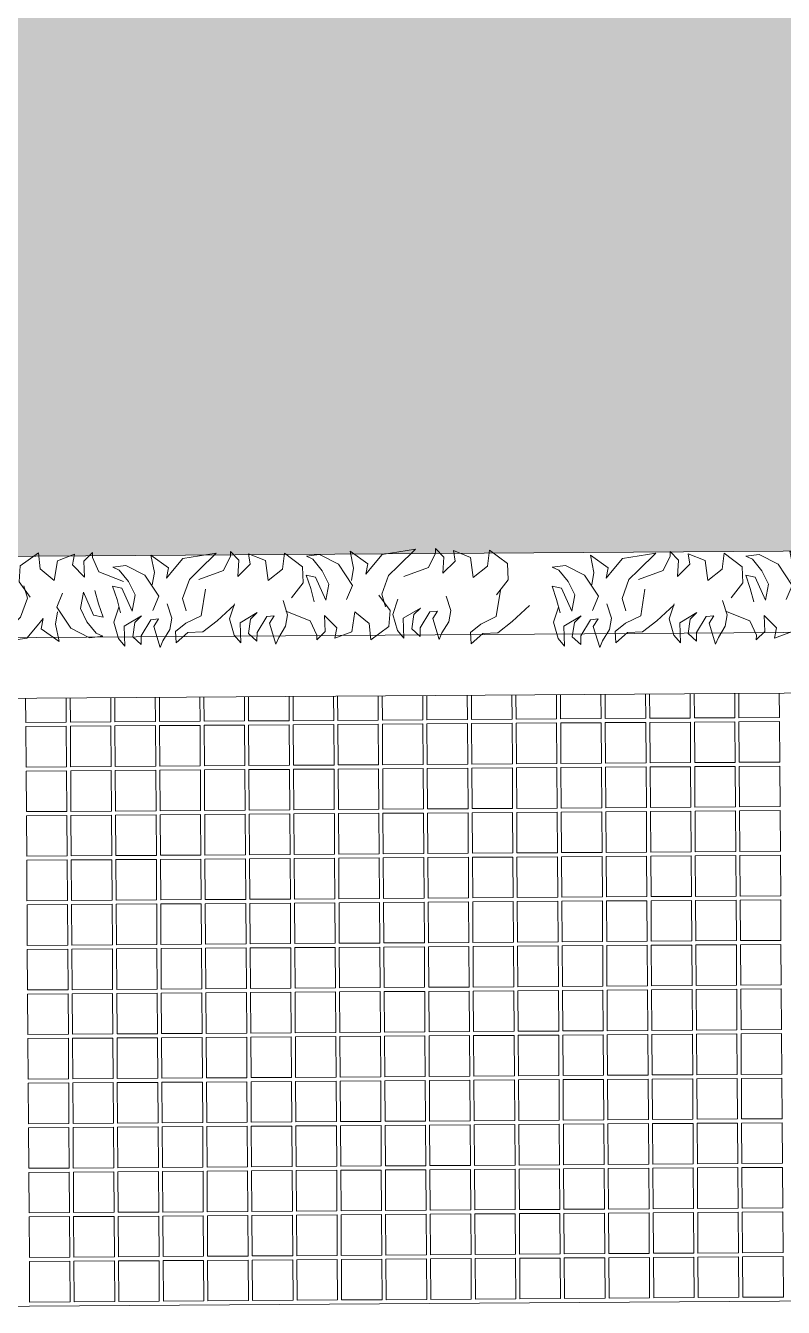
# Model space of a CAD drawing. Header units: millimetres. Extents: x -225363 to 347188, y -782467 to 813415.
# Drawn here: x 5540 to 7410, y 14856 to 18019 of the extents above; entities that cross this region are included whole.
import ezdxf

# ---------------------------------------------------------------- set-up
doc = ezdxf.new("R2010")
doc.units = ezdxf.units.MM
doc.layers.add('Xref SCN', color=8, linetype='Continuous', lineweight=0)

# ---------------------------------------------------------------- blocks, each defined once
blk = doc.blocks.new('tre')
at = {"layer": 'Xref SCN', "ltscale": 100}
for points in [[(220, 3680), (-60, 3640), (-140, 3480), (-230, 3370), (-350, 3380), (-240, 3500), (-230, 3660), (-110, 3810), (60, 3990)], [(350, 2660), (450, 2920), (600, 2990), (650, 2990), (560, 3080), (390, 3070), (520, 3200), (630, 3180), (560, 3360), (350, 3390), (470, 3540), (640, 3560), (500, 3750), (330, 3760), (170, 3640)], [(150, 3110), (0, 3160), (-120, 3140), (-240, 3070), (-310, 3040), (-90, 2970), (-10, 3020), (-20, 2940), (-190, 2840), (-280, 2840), (-200, 2750), (-50, 2770), (20, 2840), (-90, 2660), (-300, 2670), (-220, 2600), (-50, 2550), (110, 2600)], [(300, 2110), (430, 2130), (610, 2090), (480, 2280), (370, 2260), (470, 2340), (580, 2430), (640, 2780), (460, 2600), (360, 2500), (160, 2430), (30, 2470)], [(-30, 1420), (-130, 1680), (-280, 1750), (-330, 1750), (-240, 1840), (-70, 1830), (-200, 1960), (-310, 1940), (-240, 2120), (-30, 2150), (-150, 2300), (-320, 2320), (-180, 2510), (-10, 2520), (150, 2400)], [(70, 1720), (210, 1680), (350, 1630), (330, 1730), (90, 1840), (260, 1870), (400, 1800), (520, 1700), (550, 1630), (570, 1770), (470, 1970), (250, 2120), (100, 2060)], [(290, 500), (390, 760), (540, 830), (590, 830), (500, 920), (330, 910), (460, 1040), (570, 1020), (500, 1200), (290, 1230), (410, 1380), (580, 1400), (440, 1590), (270, 1600), (110, 1480)], [(80, 1390), (-70, 1440), (-190, 1420), (-310, 1350), (-380, 1320), (-160, 1250), (-80, 1300), (-90, 1220), (-260, 1120), (-350, 1120), (-270, 1030), (-120, 1050), (-50, 1120), (-160, 940), (-370, 950), (-290, 880), (-120, 830), (40, 880)], [(190, 570), (-90, 530), (-170, 370), (-260, 260), (-380, 270), (-270, 390), (-260, 550), (-140, 700), (30, 880)], [(230, 10), (360, 30), (540, -10), (410, 180), (300, 160), (400, 240), (510, 330), (570, 680), (390, 500), (290, 400), (90, 330), (-40, 370)], [(30, 170), (-120, 220), (-240, 200), (-360, 130), (-430, 100), (-210, 30), (-130, 80), (-140, 0), (-310, -100), (-400, -100), (-320, -190), (-170, -170), (-100, -100), (-210, -280), (-420, -270), (-340, -340), (-170, -390), (-10, -340)], [(-70, -320), (70, -360), (210, -410), (190, -310), (-50, -200), (120, -170), (260, -240), (380, -340), (410, -410), (430, -270), (330, -70), (110, 80), (-40, 20)]]:
    blk.add_lwpolyline(points, dxfattribs=at)
blk = doc.blocks.new('A$Cf999fc33')
at = {"layer": 'Xref SCN', "ltscale": 100}
for points in [[(73.8, 192), (72.9, 226.1), (69.8, 260.7), (91.3, 250.4), (102.2, 189.5), (118.9, 226.3), (111.2, 262.2), (95.5, 295.2), (81.4, 306.1), (114.3, 302.5), (153.8, 268.1), (175, 209.5), (152.7, 179)], [(175.7, 221.4), (187.8, 249.7), (189.2, 292.9), (224.7, 252.3), (213.8, 228.5), (237.7, 246.5), (264.5, 266.2), (347.4, 259.4), (296.1, 229.1), (267.6, 212.3), (240.1, 171), (241.5, 139.2)], [(303.3, 200.7), (368.1, 208.2), (392.7, 238.1), (395.6, 249.5), (410.7, 223.8), (398.6, 185.8), (435.6, 207.7), (437.5, 233.8), (474.2, 207.5), (468.8, 158.1), (509.8, 176.6), (524.2, 214), (559.1, 171.1), (551.5, 132), (515, 102.7)], [(0, 186.8), (53.1, 149), (60.2, 110.9), (57.3, 99.6), (83, 114.7), (90.6, 153.9), (112.5, 116.8), (101.6, 93), (146.5, 98.4), (165.5, 144.3), (192.5, 108.3), (187.1, 68.6), (238.4, 89.3), (250.5, 127.2), (232.7, 170.5)], [(393.6, 129.1), (396.2, 92.2), (384.7, 66.1), (361.8, 43), (350.9, 28.9), (347.9, 82.9), (363.9, 98.1), (345.2, 100.5), (312.6, 67.8), (307.4, 47.4), (291.6, 70.7), (304.9, 103.6), (324.8, 115.4), (277.6, 100.9), (267.6, 52.7), (256.4, 75), (255, 116.4), (275.7, 149.8)], [(526.9, 111.7), (501.6, 50.6), (460.6, 41.8), (430.4, 27.8), (425.7, 0), (459.3, 17.9), (496.2, 10.9), (537.2, 29.3), (587.9, 57.4)]]:
    blk.add_lwpolyline(points, dxfattribs=at)
blk = doc.blocks.new('A$C997e597b')
at = {"layer": 'Xref SCN', "ltscale": 3}
for points in [[(3382.3, 10594.2), (3382.7, 10534.4), (3282.7, 10533.7), (3282.3, 10593.6)], [(3492.3, 10595), (3492.7, 10535.1), (3392.7, 10534.4), (3392.3, 10594.3)], [(3602.3, 10595.7), (3602.7, 10535.8), (3502.7, 10535.2), (3502.3, 10595)], [(3712.3, 10596.4), (3712.7, 10536.6), (3612.7, 10535.9), (3612.3, 10595.8)], [(1952.4, 10584.7), (1952.8, 10524.8), (1852.8, 10524.2), (1852.4, 10584)], [(2062.4, 10585.4), (2062.8, 10525.6), (1962.8, 10524.9), (1962.4, 10584.7)], [(2172.4, 10586.1), (2172.8, 10526.3), (2072.8, 10525.6), (2072.4, 10585.5)], [(2282.4, 10586.9), (2282.8, 10527), (2182.8, 10526.4), (2182.4, 10586.2)], [(2392.4, 10587.6), (2392.8, 10527.8), (2292.8, 10527.1), (2292.4, 10586.9)], [(2502.4, 10588.3), (2502.8, 10528.5), (2402.8, 10527.8), (2402.4, 10587.7)], [(2612.4, 10589.1), (2612.8, 10529.2), (2512.8, 10528.6), (2512.4, 10588.4)], [(2722.4, 10589.8), (2722.8, 10530), (2622.8, 10529.3), (2622.4, 10589.1)], [(2832.4, 10590.6), (2832.8, 10530.7), (2732.8, 10530), (2732.4, 10589.9)], [(2942.4, 10591.3), (2942.8, 10531.4), (2842.8, 10530.8), (2842.4, 10590.6)], [(3052.3, 10592), (3052.7, 10532.2), (2952.8, 10531.5), (2952.4, 10591.4)], [(3162.3, 10592.8), (3162.7, 10532.9), (3062.7, 10532.2), (3062.3, 10592.1)], [(3272.3, 10593.5), (3272.7, 10533.6), (3172.7, 10533), (3172.3, 10592.8)]]:
    blk.add_lwpolyline(points, dxfattribs=at)
for points in [[(1852.8, 10514.2), (1952.8, 10514.8), (1953.5, 10414.9), (1853.5, 10414.2)], [(1962.8, 10514.9), (2062.8, 10515.6), (2063.5, 10415.6), (1963.5, 10414.9)], [(2072.8, 10515.6), (2172.8, 10516.3), (2173.5, 10416.3), (2073.5, 10415.7)], [(2182.8, 10516.4), (2282.8, 10517), (2283.5, 10417), (2183.5, 10416.4)], [(2292.8, 10517.1), (2392.8, 10517.8), (2393.5, 10417.8), (2293.5, 10417.1)], [(2402.8, 10517.8), (2502.8, 10518.5), (2503.5, 10418.5), (2403.5, 10417.8)], [(2512.8, 10518.6), (2612.8, 10519.2), (2613.5, 10419.2), (2513.5, 10418.6)], [(2622.8, 10519.3), (2722.8, 10520), (2723.5, 10420), (2623.5, 10419.3)], [(2732.8, 10520), (2832.8, 10520.7), (2833.5, 10420.7), (2733.5, 10420)], [(2842.8, 10520.8), (2942.8, 10521.4), (2943.5, 10421.4), (2843.5, 10420.8)], [(2952.8, 10521.5), (3052.8, 10522.2), (3053.5, 10422.2), (2953.5, 10421.5)], [(3062.8, 10522.2), (3162.8, 10522.9), (3163.5, 10422.9), (3063.5, 10422.2)], [(3172.8, 10523), (3272.8, 10523.6), (3273.5, 10423.6), (3173.5, 10423)], [(3282.8, 10523.7), (3382.8, 10524.4), (3383.5, 10424.4), (3283.5, 10423.7)], [(3392.8, 10524.4), (3492.8, 10525.1), (3493.5, 10425.1), (3393.5, 10424.4)], [(3502.8, 10525.2), (3602.8, 10525.8), (3603.5, 10425.8), (3503.5, 10425.2)], [(3612.8, 10525.9), (3712.8, 10526.6), (3713.5, 10426.6), (3613.5, 10425.9)], [(1853.6, 10404.2), (1953.6, 10404.9), (1954.2, 10304.9), (1854.2, 10304.2)], [(1963.6, 10404.9), (2063.6, 10405.6), (2064.2, 10305.6), (1964.2, 10304.9)], [(2073.6, 10405.7), (2173.6, 10406.3), (2174.2, 10306.3), (2074.2, 10305.7)], [(2183.6, 10406.4), (2283.6, 10407), (2284.2, 10307.1), (2184.2, 10306.4)], [(2293.6, 10407.1), (2393.6, 10407.8), (2394.2, 10307.8), (2294.2, 10307.1)], [(2403.6, 10407.8), (2503.6, 10408.5), (2504.2, 10308.5), (2404.2, 10307.9)], [(2513.6, 10408.6), (2613.6, 10409.2), (2614.2, 10309.2), (2514.2, 10308.6)], [(2623.6, 10409.3), (2723.6, 10410), (2724.2, 10310), (2624.2, 10309.3)], [(2733.6, 10410), (2833.6, 10410.7), (2834.2, 10310.7), (2734.2, 10310)], [(2843.6, 10410.8), (2943.5, 10411.4), (2944.2, 10311.4), (2844.2, 10310.8)], [(2953.5, 10411.5), (3053.5, 10412.2), (3054.2, 10312.2), (2954.2, 10311.5)], [(3063.5, 10412.2), (3163.5, 10412.9), (3164.2, 10312.9), (3064.2, 10312.2)], [(3173.5, 10413), (3273.5, 10413.6), (3274.2, 10313.6), (3174.2, 10313)], [(3283.5, 10413.7), (3383.5, 10414.4), (3384.2, 10314.4), (3284.2, 10313.7)], [(3393.5, 10414.4), (3493.5, 10415.1), (3494.2, 10315.1), (3394.2, 10314.4)], [(3503.5, 10415.2), (3603.5, 10415.8), (3604.2, 10315.8), (3504.2, 10315.2)], [(3613.5, 10415.9), (3713.5, 10416.6), (3714.2, 10316.6), (3614.2, 10315.9)], [(1854.3, 10294.2), (1954.3, 10294.9), (1955, 10194.9), (1855, 10194.2)], [(1964.3, 10294.9), (2064.3, 10295.6), (2065, 10195.6), (1965, 10194.9)], [(2074.3, 10295.7), (2174.3, 10296.3), (2175, 10196.3), (2075, 10195.7)], [(2184.3, 10296.4), (2284.3, 10297.1), (2285, 10197.1), (2185, 10196.4)], [(2294.3, 10297.1), (2394.3, 10297.8), (2395, 10197.8), (2295, 10197.1)], [(2404.3, 10297.9), (2504.3, 10298.5), (2505, 10198.5), (2405, 10197.9)], [(2514.3, 10298.6), (2614.3, 10299.3), (2615, 10199.3), (2515, 10198.6)], [(2624.3, 10299.3), (2724.3, 10300), (2725, 10200), (2625, 10199.3)], [(2734.3, 10300), (2834.3, 10300.7), (2835, 10200.7), (2735, 10200.1)], [(2844.3, 10300.8), (2944.3, 10301.4), (2944.9, 10201.5), (2845, 10200.8)], [(2954.3, 10301.5), (3054.3, 10302.2), (3054.9, 10202.2), (2954.9, 10201.5)], [(3064.3, 10302.2), (3164.3, 10302.9), (3164.9, 10202.9), (3064.9, 10202.2)], [(3174.3, 10303), (3274.3, 10303.6), (3274.9, 10203.6), (3174.9, 10203)], [(3284.3, 10303.7), (3384.3, 10304.4), (3384.9, 10204.4), (3284.9, 10203.7)], [(3394.3, 10304.4), (3494.3, 10305.1), (3494.9, 10205.1), (3394.9, 10204.4)], [(3504.3, 10305.2), (3604.3, 10305.8), (3604.9, 10205.8), (3504.9, 10205.2)], [(3614.3, 10305.9), (3714.3, 10306.6), (3714.9, 10206.6), (3614.9, 10205.9)], [(1855, 10184.2), (1955, 10184.9), (1955.7, 10084.9), (1855.7, 10084.2)], [(1965, 10184.9), (2065, 10185.6), (2065.7, 10085.6), (1965.7, 10084.9)], [(2075, 10185.7), (2175, 10186.3), (2175.7, 10086.3), (2075.7, 10085.7)], [(2185, 10186.4), (2285, 10187.1), (2285.7, 10087.1), (2185.7, 10086.4)], [(2295, 10187.1), (2395, 10187.8), (2395.7, 10087.8), (2295.7, 10087.1)], [(2405, 10187.9), (2505, 10188.5), (2505.7, 10088.5), (2405.7, 10087.9)], [(2515, 10188.6), (2615, 10189.3), (2615.7, 10089.3), (2515.7, 10088.6)], [(2625, 10189.3), (2725, 10190), (2725.7, 10090), (2625.7, 10089.3)], [(2735, 10190.1), (2835, 10190.7), (2835.7, 10090.7), (2735.7, 10090.1)], [(2845, 10190.8), (2945, 10191.5), (2945.7, 10091.5), (2845.7, 10090.8)], [(2955, 10191.5), (3055, 10192.2), (3055.7, 10092.2), (2955.7, 10091.5)], [(3065, 10192.2), (3165, 10192.9), (3165.7, 10092.9), (3065.7, 10092.3)], [(3175, 10193), (3275, 10193.6), (3275.7, 10093.7), (3175.7, 10093)], [(3285, 10193.7), (3385, 10194.4), (3385.7, 10094.4), (3285.7, 10093.7)], [(3395, 10194.4), (3495, 10195.1), (3495.7, 10095.1), (3395.7, 10094.5)], [(3505, 10195.2), (3605, 10195.8), (3605.7, 10095.8), (3505.7, 10095.2)], [(3615, 10195.9), (3715, 10196.6), (3715.7, 10096.6), (3615.7, 10095.9)], [(1855.8, 10074.2), (1955.8, 10074.9), (1956.4, 9974.9), (1856.4, 9974.2)], [(1965.8, 10074.9), (2065.8, 10075.6), (2066.4, 9975.6), (1966.4, 9974.9)], [(2075.8, 10075.7), (2175.8, 10076.3), (2176.4, 9976.3), (2076.4, 9975.7)], [(2185.8, 10076.4), (2285.8, 10077.1), (2286.4, 9977.1), (2186.4, 9976.4)], [(2295.8, 10077.1), (2395.8, 10077.8), (2396.4, 9977.8), (2296.4, 9977.1)], [(2405.8, 10077.9), (2505.8, 10078.5), (2506.4, 9978.5), (2406.4, 9977.9)], [(2515.8, 10078.6), (2615.8, 10079.3), (2616.4, 9979.3), (2516.4, 9978.6)], [(2625.8, 10079.3), (2725.8, 10080), (2726.4, 9980), (2626.4, 9979.3)], [(2735.8, 10080.1), (2835.7, 10080.7), (2836.4, 9980.7), (2736.4, 9980.1)], [(2845.7, 10080.8), (2945.7, 10081.5), (2946.4, 9981.5), (2846.4, 9980.8)], [(2955.7, 10081.5), (3055.7, 10082.2), (3056.4, 9982.2), (2956.4, 9981.5)], [(3065.7, 10082.3), (3165.7, 10082.9), (3166.4, 9982.9), (3066.4, 9982.3)], [(3175.7, 10083), (3275.7, 10083.7), (3276.4, 9983.7), (3176.4, 9983)], [(3285.7, 10083.7), (3385.7, 10084.4), (3386.4, 9984.4), (3286.4, 9983.7)], [(3395.7, 10084.5), (3495.7, 10085.1), (3496.4, 9985.1), (3396.4, 9984.5)], [(3505.7, 10085.2), (3605.7, 10085.8), (3606.4, 9985.9), (3506.4, 9985.2)], [(3615.7, 10085.9), (3715.7, 10086.6), (3716.4, 9986.6), (3616.4, 9985.9)], [(1856.5, 9964.2), (1956.5, 9964.9), (1957.2, 9864.9), (1857.2, 9864.2)], [(1966.5, 9964.9), (2066.5, 9965.6), (2067.2, 9865.6), (1967.2, 9864.9)], [(2076.5, 9965.7), (2176.5, 9966.3), (2177.2, 9866.3), (2077.2, 9865.7)], [(2186.5, 9966.4), (2286.5, 9967.1), (2287.2, 9867.1), (2187.2, 9866.4)], [(2296.5, 9967.1), (2396.5, 9967.8), (2397.2, 9867.8), (2297.2, 9867.1)], [(2406.5, 9967.9), (2506.5, 9968.5), (2507.2, 9868.5), (2407.2, 9867.9)], [(2516.5, 9968.6), (2616.5, 9969.3), (2617.2, 9869.3), (2517.2, 9868.6)], [(2626.5, 9969.3), (2726.5, 9970), (2727.2, 9870), (2627.2, 9869.3)], [(2736.5, 9970.1), (2836.5, 9970.7), (2837.1, 9870.7), (2737.2, 9870.1)], [(2846.5, 9970.8), (2946.5, 9971.5), (2947.1, 9871.5), (2847.1, 9870.8)], [(2956.5, 9971.5), (3056.5, 9972.2), (3057.1, 9872.2), (2957.1, 9871.5)], [(3066.5, 9972.3), (3166.5, 9972.9), (3167.1, 9872.9), (3067.1, 9872.3)], [(3176.5, 9973), (3276.5, 9973.7), (3277.1, 9873.7), (3177.1, 9873)], [(3286.5, 9973.7), (3386.5, 9974.4), (3387.1, 9874.4), (3287.1, 9873.7)], [(3396.5, 9974.5), (3496.5, 9975.1), (3497.1, 9875.1), (3397.1, 9874.5)], [(3506.5, 9975.2), (3606.5, 9975.9), (3607.1, 9875.9), (3507.1, 9875.2)], [(3616.5, 9975.9), (3716.5, 9976.6), (3717.1, 9876.6), (3617.1, 9875.9)], [(3617.2, 9865.9), (3717.2, 9866.6), (3717.9, 9766.6), (3617.9, 9765.9)], [(1857.2, 9854.2), (1957.2, 9854.9), (1957.9, 9754.9), (1857.9, 9754.2)], [(1967.2, 9854.9), (2067.2, 9855.6), (2067.9, 9755.6), (1967.9, 9754.9)], [(2077.2, 9855.7), (2177.2, 9856.3), (2177.9, 9756.3), (2077.9, 9755.7)], [(2187.2, 9856.4), (2287.2, 9857.1), (2287.9, 9757.1), (2187.9, 9756.4)], [(2297.2, 9857.1), (2397.2, 9857.8), (2397.9, 9757.8), (2297.9, 9757.1)], [(2407.2, 9857.9), (2507.2, 9858.5), (2507.9, 9758.5), (2407.9, 9757.9)], [(2517.2, 9858.6), (2617.2, 9859.3), (2617.9, 9759.3), (2517.9, 9758.6)], [(2627.2, 9859.3), (2727.2, 9860), (2727.9, 9760), (2627.9, 9759.3)], [(2737.2, 9860.1), (2837.2, 9860.7), (2837.9, 9760.7), (2737.9, 9760.1)], [(2847.2, 9860.8), (2947.2, 9861.5), (2947.9, 9761.5), (2847.9, 9760.8)], [(2957.2, 9861.5), (3057.2, 9862.2), (3057.9, 9762.2), (2957.9, 9761.5)], [(3067.2, 9862.3), (3167.2, 9862.9), (3167.9, 9762.9), (3067.9, 9762.3)], [(3177.2, 9863), (3277.2, 9863.7), (3277.9, 9763.7), (3177.9, 9763)], [(3287.2, 9863.7), (3387.2, 9864.4), (3387.9, 9764.4), (3287.9, 9763.7)], [(3397.2, 9864.5), (3497.2, 9865.1), (3497.9, 9765.1), (3397.9, 9764.5)], [(3507.2, 9865.2), (3607.2, 9865.9), (3607.9, 9765.9), (3507.9, 9765.2)], [(1858, 9744.2), (1958, 9744.9), (1958.6, 9644.9), (1858.6, 9644.2)], [(1968, 9744.9), (2068, 9745.6), (2068.6, 9645.6), (1968.6, 9644.9)], [(2078, 9745.7), (2178, 9746.3), (2178.6, 9646.3), (2078.6, 9645.7)], [(2188, 9746.4), (2288, 9747.1), (2288.6, 9647.1), (2188.6, 9646.4)], [(2298, 9747.1), (2398, 9747.8), (2398.6, 9647.8), (2298.6, 9647.1)], [(2408, 9747.9), (2508, 9748.5), (2508.6, 9648.5), (2408.6, 9647.9)], [(2518, 9748.6), (2618, 9749.3), (2618.6, 9649.3), (2518.6, 9648.6)], [(2628, 9749.3), (2728, 9750), (2728.6, 9650), (2628.6, 9649.3)], [(2738, 9750.1), (2837.9, 9750.7), (2838.6, 9650.7), (2738.6, 9650.1)], [(2847.9, 9750.8), (2947.9, 9751.5), (2948.6, 9651.5), (2848.6, 9650.8)], [(2957.9, 9751.5), (3057.9, 9752.2), (3058.6, 9652.2), (2958.6, 9651.5)], [(3067.9, 9752.3), (3167.9, 9752.9), (3168.6, 9652.9), (3068.6, 9652.3)], [(3177.9, 9753), (3277.9, 9753.7), (3278.6, 9653.7), (3178.6, 9653)], [(3287.9, 9753.7), (3387.9, 9754.4), (3388.6, 9654.4), (3288.6, 9653.7)], [(3397.9, 9754.5), (3497.9, 9755.1), (3498.6, 9655.1), (3398.6, 9654.5)], [(3507.9, 9755.2), (3607.9, 9755.9), (3608.6, 9655.9), (3508.6, 9655.2)], [(3617.9, 9755.9), (3717.9, 9756.6), (3718.6, 9656.6), (3618.6, 9655.9)], [(3398.7, 9644.5), (3498.7, 9645.1), (3499.3, 9545.1), (3399.3, 9544.5)], [(3508.7, 9645.2), (3608.7, 9645.9), (3609.3, 9545.9), (3509.3, 9545.2)], [(3618.7, 9645.9), (3718.7, 9646.6), (3719.3, 9546.6), (3619.3, 9545.9)], [(1858.7, 9634.2), (1958.7, 9634.9), (1959.4, 9534.9), (1859.4, 9534.2)], [(1968.7, 9634.9), (2068.7, 9635.6), (2069.4, 9535.6), (1969.4, 9534.9)], [(2078.7, 9635.7), (2178.7, 9636.3), (2179.4, 9536.3), (2079.4, 9535.7)], [(2188.7, 9636.4), (2288.7, 9637.1), (2289.4, 9537.1), (2189.4, 9536.4)], [(2298.7, 9637.1), (2398.7, 9637.8), (2399.4, 9537.8), (2299.4, 9537.1)], [(2408.7, 9637.9), (2508.7, 9638.5), (2509.4, 9538.5), (2409.4, 9537.9)], [(2518.7, 9638.6), (2618.7, 9639.3), (2619.4, 9539.3), (2519.4, 9538.6)], [(2628.7, 9639.3), (2728.7, 9640), (2729.3, 9540), (2629.4, 9539.3)], [(2738.7, 9640.1), (2838.7, 9640.7), (2839.3, 9540.7), (2739.3, 9540.1)], [(2848.7, 9640.8), (2948.7, 9641.5), (2949.3, 9541.5), (2849.3, 9540.8)], [(2958.7, 9641.5), (3058.7, 9642.2), (3059.3, 9542.2), (2959.3, 9541.5)], [(3068.7, 9642.3), (3168.7, 9642.9), (3169.3, 9542.9), (3069.3, 9542.3)], [(3178.7, 9643), (3278.7, 9643.7), (3279.3, 9543.7), (3179.3, 9543)], [(3288.7, 9643.7), (3388.7, 9644.4), (3389.3, 9544.4), (3289.3, 9543.7)], [(1859.4, 9524.2), (1959.4, 9524.9), (1960.1, 9424.9), (1860.1, 9424.2)], [(1969.4, 9524.9), (2069.4, 9525.6), (2070.1, 9425.6), (1970.1, 9424.9)], [(2079.4, 9525.7), (2179.4, 9526.3), (2180.1, 9426.3), (2080.1, 9425.7)], [(2189.4, 9526.4), (2289.4, 9527.1), (2290.1, 9427.1), (2190.1, 9426.4)], [(2299.4, 9527.1), (2399.4, 9527.8), (2400.1, 9427.8), (2300.1, 9427.1)], [(2409.4, 9527.9), (2509.4, 9528.5), (2510.1, 9428.5), (2410.1, 9427.9)], [(2519.4, 9528.6), (2619.4, 9529.3), (2620.1, 9429.3), (2520.1, 9428.6)], [(2629.4, 9529.3), (2729.4, 9530), (2730.1, 9430), (2630.1, 9429.3)], [(2739.4, 9530.1), (2839.4, 9530.7), (2840.1, 9430.7), (2740.1, 9430.1)], [(2849.4, 9530.8), (2949.4, 9531.5), (2950.1, 9431.5), (2850.1, 9430.8)], [(2959.4, 9531.5), (3059.4, 9532.2), (3060.1, 9432.2), (2960.1, 9431.5)], [(3069.4, 9532.3), (3169.4, 9532.9), (3170.1, 9432.9), (3070.1, 9432.3)], [(3179.4, 9533), (3279.4, 9533.7), (3280.1, 9433.7), (3180.1, 9433)], [(3289.4, 9533.7), (3389.4, 9534.4), (3390.1, 9434.4), (3290.1, 9433.7)], [(3399.4, 9534.5), (3499.4, 9535.1), (3500.1, 9435.1), (3400.1, 9434.5)], [(3509.4, 9535.2), (3609.4, 9535.9), (3610.1, 9435.9), (3510.1, 9435.2)], [(3619.4, 9535.9), (3719.4, 9536.6), (3720.1, 9436.6), (3620.1, 9435.9)], [(3180.1, 9423), (3280.1, 9423.7), (3280.8, 9323.7), (3180.8, 9323)], [(3290.1, 9423.7), (3390.1, 9424.4), (3390.8, 9324.4), (3290.8, 9323.7)], [(3400.1, 9424.5), (3500.1, 9425.1), (3500.8, 9325.1), (3400.8, 9324.5)], [(3510.1, 9425.2), (3610.1, 9425.9), (3610.8, 9325.9), (3510.8, 9325.2)], [(3620.1, 9425.9), (3720.1, 9426.6), (3720.8, 9326.6), (3620.8, 9325.9)], [(1860.2, 9414.2), (1960.2, 9414.9), (1960.8, 9314.9), (1860.8, 9314.2)], [(1970.2, 9414.9), (2070.2, 9415.6), (2070.8, 9315.6), (1970.8, 9314.9)], [(2080.2, 9415.7), (2180.2, 9416.3), (2180.8, 9316.3), (2080.8, 9315.7)], [(2190.2, 9416.4), (2290.2, 9417.1), (2290.8, 9317.1), (2190.8, 9316.4)], [(2300.2, 9417.1), (2400.2, 9417.8), (2400.8, 9317.8), (2300.8, 9317.1)], [(2410.2, 9417.9), (2510.2, 9418.5), (2510.8, 9318.5), (2410.8, 9317.9)], [(2520.2, 9418.6), (2620.2, 9419.3), (2620.8, 9319.3), (2520.8, 9318.6)], [(2630.2, 9419.3), (2730.1, 9420), (2730.8, 9320), (2630.8, 9319.3)], [(2740.1, 9420.1), (2840.1, 9420.7), (2840.8, 9320.7), (2740.8, 9320.1)], [(2850.1, 9420.8), (2950.1, 9421.5), (2950.8, 9321.5), (2850.8, 9320.8)], [(2960.1, 9421.5), (3060.1, 9422.2), (3060.8, 9322.2), (2960.8, 9321.5)], [(3070.1, 9422.3), (3170.1, 9422.9), (3170.8, 9322.9), (3070.8, 9322.3)], [(1860.9, 9304.2), (1960.9, 9304.9), (1961.6, 9204.9), (1861.6, 9204.2)], [(1970.9, 9304.9), (2070.9, 9305.6), (2071.6, 9205.6), (1971.6, 9204.9)], [(2080.9, 9305.7), (2180.9, 9306.3), (2181.6, 9206.3), (2081.6, 9205.7)], [(2190.9, 9306.4), (2290.9, 9307.1), (2291.6, 9207.1), (2191.6, 9206.4)], [(2300.9, 9307.1), (2400.9, 9307.8), (2401.6, 9207.8), (2301.6, 9207.1)], [(2410.9, 9307.9), (2510.9, 9308.5), (2511.6, 9208.5), (2411.6, 9207.9)], [(2520.9, 9308.6), (2620.9, 9309.3), (2621.5, 9209.3), (2521.6, 9208.6)], [(2630.9, 9309.3), (2730.9, 9310), (2731.5, 9210), (2631.5, 9209.3)], [(2740.9, 9310.1), (2840.9, 9310.7), (2841.5, 9210.7), (2741.5, 9210.1)], [(2850.9, 9310.8), (2950.9, 9311.5), (2951.5, 9211.5), (2851.5, 9210.8)], [(2960.9, 9311.5), (3060.9, 9312.2), (3061.5, 9212.2), (2961.5, 9211.5)], [(3070.9, 9312.3), (3170.9, 9312.9), (3171.5, 9212.9), (3071.5, 9212.3)], [(3180.9, 9313), (3280.9, 9313.7), (3281.5, 9213.7), (3181.5, 9213)], [(3290.9, 9313.7), (3390.9, 9314.4), (3391.5, 9214.4), (3291.5, 9213.7)], [(3400.9, 9314.5), (3500.9, 9315.1), (3501.5, 9215.1), (3401.5, 9214.5)], [(3510.9, 9315.2), (3610.9, 9315.9), (3611.5, 9215.9), (3511.5, 9215.2)], [(3620.9, 9315.9), (3720.9, 9316.6), (3721.5, 9216.6), (3621.5, 9215.9)], [(2961.6, 9201.5), (3061.6, 9202.2), (3062.3, 9102.2), (2962.3, 9101.5)], [(3071.6, 9202.3), (3171.6, 9202.9), (3172.3, 9102.9), (3072.3, 9102.3)], [(3181.6, 9203), (3281.6, 9203.7), (3282.3, 9103.7), (3182.3, 9103)], [(3291.6, 9203.7), (3391.6, 9204.4), (3392.3, 9104.4), (3292.3, 9103.7)], [(3401.6, 9204.5), (3501.6, 9205.1), (3502.3, 9105.1), (3402.3, 9104.5)], [(3511.6, 9205.2), (3611.6, 9205.9), (3612.3, 9105.9), (3512.3, 9105.2)], [(3621.6, 9205.9), (3721.6, 9206.6), (3722.3, 9106.6), (3622.3, 9105.9)], [(1861.6, 9194.2), (1961.6, 9194.9), (1962.3, 9094.9), (1862.3, 9094.2)], [(1971.6, 9194.9), (2071.6, 9195.6), (2072.3, 9095.6), (1972.3, 9094.9)], [(2081.6, 9195.7), (2181.6, 9196.3), (2182.3, 9096.3), (2082.3, 9095.7)], [(2191.6, 9196.4), (2291.6, 9197.1), (2292.3, 9097.1), (2192.3, 9096.4)], [(2301.6, 9197.1), (2401.6, 9197.8), (2402.3, 9097.8), (2302.3, 9097.1)], [(2411.6, 9197.9), (2511.6, 9198.5), (2512.3, 9098.5), (2412.3, 9097.9)], [(2521.6, 9198.6), (2621.6, 9199.3), (2622.3, 9099.3), (2522.3, 9098.6)], [(2631.6, 9199.3), (2731.6, 9200), (2732.3, 9100), (2632.3, 9099.3)], [(2741.6, 9200.1), (2841.6, 9200.7), (2842.3, 9100.7), (2742.3, 9100.1)], [(2851.6, 9200.8), (2951.6, 9201.5), (2952.3, 9101.5), (2852.3, 9100.8)]]:
    blk.add_lwpolyline(points, close=True, dxfattribs=at)
blk = doc.blocks.new('Xref SCN')
at = {"layer": 'Xref SCN', "ltscale": 3}
h = blk.add_hatch(dxfattribs=at)
h.set_pattern_fill('CROSS', color=256, scale=30, angle=197)
h.set_pattern_definition([(197, (-1424125.8, -442865.07), (-126.479246, -237.872866), [95.25, -285.75]), (287, (-1424185.26, -442833.45), (237.872866, -126.479246), [95.25, -285.75])])
edge = h.paths.add_edge_path()
edge.add_line((10158.3, 16567.3), (1851.3, 14451.4))
edge.add_arc((2136.7, 13337.4), 1150, 104.3699, 180.3856)
edge.add_line((986.8, 13329.7), (1035.4, 6105.3))
edge.add_arc((2185.4, 6113.1), 1150, 180.3856, 250.1333)
edge.add_arc((-23.6, -0.1), 5350, 54.441, 70.1333, ccw=False)
edge.add_arc((3168.4, 4685.8), 343.2, 256.3943, 333.3422)
edge.add_arc((7788.2, 2340.3), 4837.9, 44.3307, 153.0645, ccw=False)
edge.add_arc((13743.2, 8157.8), 3487.1, 224.3307, 435.8788)
edge.add_arc((16212.7, 17236.7), 5922.7, 187.71586, 254.13812, ccw=False)
edge.add_arc((10541.9, 16468.3), 200, 187.6327, 187.7159, ccw=False)
edge.add_arc((10195, 16421.9), 150, 7.6327, 104.1621)
edge = h.paths.add_edge_path()
edge.add_arc((-13757.9, 9268.2), 1150, 104.3599, 180.4403)
edge.add_line((-14907.8, 9259.4), (-14907.8, 2149))
edge.add_arc((-13757.9, 2157.9), 1150, 180.4403, 270.3856)
edge.add_line((-13750.1, 1007.9), (-6129, 1058.9))
edge.add_arc((-6136.7, 2208.8), 1150, 270.3859, 340.1337)
edge.add_arc((-23.6, -0.1), 5350, 110.6378, 160.1333, ccw=False)
edge.add_arc((-2314.5, 6082.8), 1150, 290.6378, 360.3856)
edge.add_line((-1164.6, 6090.5), (-1205.6, 12195.1))
edge.add_arc((-2355.6, 12187.3), 1150, 0.3856, 104.3599)
edge.add_line((-2640.8, 13301.4), (-14043.1, 10382.3))
edge = h.paths.add_edge_path()
edge.add_line((-13750.1, -8364.8), (-2217.8, -8288))
edge.add_arc((-2225.6, -7138), 1150, 270.3861, 360.3861)
edge.add_line((-1075.6, -7130.3), (-1082.5, -6105.5))
edge.add_arc((-2232.5, -6113.2), 1150, 0.3856, 70.1333)
edge.add_arc((-23.6, -0.1), 5350, 200.6378, 250.1333, ccw=False)
edge.add_arc((-6106.4, -2291.1), 1150, 20.6378, 90.3856)
edge.add_line((-6114.2, -1141.1), (-13765.6, -1192.1))
edge.add_arc((-13757.8, -2342), 1150, 90.3861, 180.441)
edge.add_line((-14907.8, -2350.9), (-14907.8, -7223.7))
edge.add_arc((-13757.9, -7214.9), 1150, 180.4404, 270.3856)
edge.add_arc((-13747.8, -8714.8), 350, 90.3818, 90.3856, ccw=False)
at = {"layer": 'Xref SCN'}
blk.add_lwpolyline([(-14129.9, 10721.4, 0.344453), (-15257.8, 9258.1), (-15257.8, 2147.8, 0.414214), (-13747.8, 657.9), (-6126.6, 708.9, 0.314089), (-4726, 1699.1, -0.219386), (-1785.8, 4679.1, 0.314089), (-814.6, 6092.9), (-855.7, 12197.4, 0.487594), (-2727.6, 13640.5), (-14129.9, 10721.4)], format="xyb", dxfattribs=at)
for points in [[(-14092.7, 10576, 0.344555), (-15107.8, 9258.7), (-15107.8, 2148.3, 0.414107), (-13748.8, 807.9), (-6127.6, 858.9, 0.314089), (-4867.1, 1750.1, -0.219386), (-1838.7, 4819.4, 0.314089), (-964.6, 6091.9), (-1005.6, 12196.4, 0.487594), (-2690.4, 13495.2)], [(-14043.1, 10382.3, 0.34472), (-14907.8, 9259.4), (-14907.8, 2149, 0.413934), (-13750.1, 1007.9), (-6129, 1058.9, 0.314089), (-5055.2, 1818, -0.219386), (-1909.2, 5006.6, 0.314089), (-1164.6, 6090.5), (-1205.6, 12195.1, 0.487594), (-2640.8, 13301.4)], [(-13747.8, -8714.8), (-2215.5, -8638, 0.414214), (-725.6, -7127.9), (-732.5, -6103.1, 0.314089), (-1722.7, -4702.5, -0.219386), (-4702.7, -1762.4, 0.314089), (-6116.5, -791.1), (-13767.9, -842.1, 0.414214), (-15257.8, -2352.1), (-15257.8, -7224.9, 0.414214)]]:
    blk.add_lwpolyline(points, format="xyb", close=True, dxfattribs=at)
at = {"layer": 'Xref SCN', "ltscale": 3}
blk.add_blockref('A$C997e597b', (-15258.6, -9923.8), dxfattribs=at)
at = {"layer": 'Xref SCN', "ltscale": 100, "rotation": 193.6527382025572}
blk.add_blockref('A$Cf999fc33', (-13208.8, 1129.7), dxfattribs=at)
at = {"layer": 'Xref SCN', "xscale": -0.2340913466629827, "yscale": 0.2340913466629827, "zscale": 0.2340913466629827, "rotation": 269.2799666287764}
for p in [(-13096.6, 886.3), (-12011.7, 886.3)]:
    blk.add_blockref('tre', p, dxfattribs=at)

msp = doc.modelspace()

# ---------------------------------------------------------------- block references
msp.add_blockref('Xref SCN', (18946.5, 15699))

doc.saveas('drawing.dxf')
